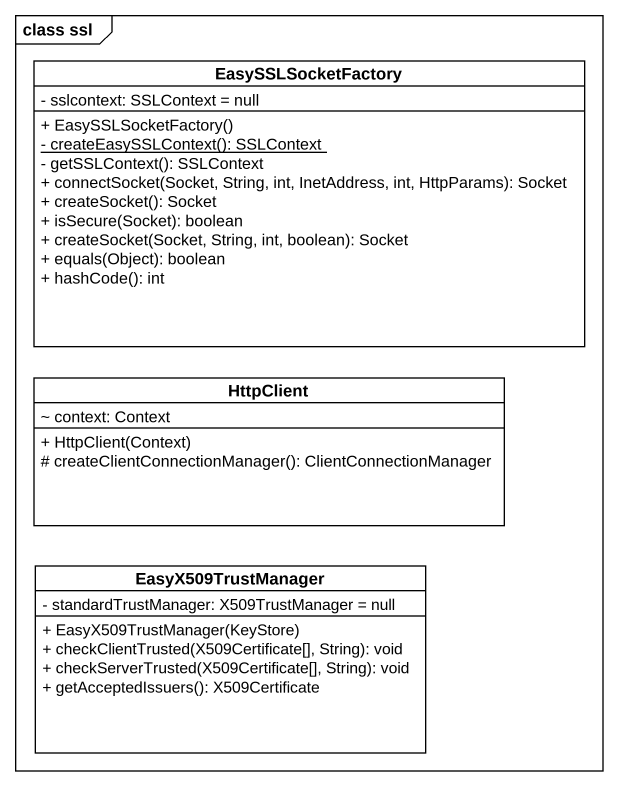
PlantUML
@startuml
mainframe class ssl
hide circle
hide empty members
skinparam classAttributeIconSize 0
class EasySSLSocketFactory {
  - sslcontext: SSLContext = null
  + EasySSLSocketFactory()
  {static} - createEasySSLContext(): SSLContext
  - getSSLContext(): SSLContext
  + connectSocket(Socket, String, int, InetAddress, int, HttpParams): Socket
  + createSocket(): Socket
  + isSecure(Socket): boolean
  + createSocket(Socket, String, int, boolean): Socket
  + equals(Object): boolean
  + hashCode(): int
}
class HttpClient {
  ~ context: Context
  + HttpClient(Context)
  # createClientConnectionManager(): ClientConnectionManager
}
class EasyX509TrustManager {
  - standardTrustManager: X509TrustManager = null
  + EasyX509TrustManager(KeyStore)
  + checkClientTrusted(X509Certificate[], String): void
  + checkServerTrusted(X509Certificate[], String): void
  + getAcceptedIssuers(): X509Certificate
}
@enduml
